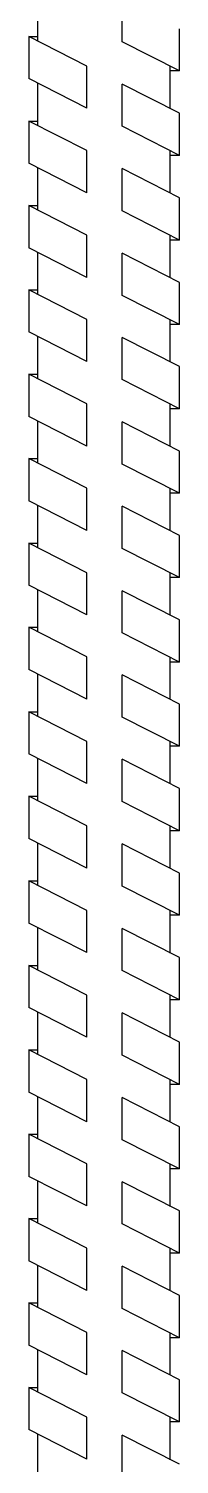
# Model space of a CAD drawing. Header units: millimetres. Extents: x -1985 to 969, y 203 to 500.
# Drawn here: x -1865.583 to -1865.083, y 454.211 to 458.97 of the extents above; entities that cross this region are included whole.
import ezdxf

# ---------------------------------------------------------------- set-up
doc = ezdxf.new("R2010")
doc.units = ezdxf.units.MM
doc.layers.add('ШПАЛА', color=7, linetype='Continuous')

msp = doc.modelspace()

# ---------------------------------------------------------------- linework, layer by layer
at = {"color": 252}
for p, q in [((-1865.5829, 458.9445), (-1865.5528, 458.9445)), ((-1865.5829, 458.9445), (-1865.5829, 458.8045)), ((-1865.39, 458.8462), (-1865.5829, 458.9445)), ((-1865.0829, 458.8299), (-1865.0829, 458.9699)), ((-1865.0829, 458.8299), (-1865.2731, 458.9268)), ((-1865.39, 458.7062), (-1865.5829, 458.8045)), ((-1865.0829, 458.8299), (-1865.1128, 458.8299)), ((-1865.0829, 458.6897), (-1865.2731, 458.7866)), ((-1865.5829, 458.664), (-1865.5528, 458.664)), ((-1865.5829, 458.664), (-1865.5829, 458.524)), ((-1865.39, 458.5657), (-1865.5829, 458.664)), ((-1865.0829, 458.5497), (-1865.2731, 458.6466)), ((-1865.0829, 458.5497), (-1865.0829, 458.6897)), ((-1865.0829, 458.5497), (-1865.1128, 458.5497)), ((-1865.39, 458.4257), (-1865.5829, 458.524)), ((-1865.0829, 458.4092), (-1865.2731, 458.5061)), ((-1865.0829, 458.2692), (-1865.0829, 458.4092)), ((-1865.5829, 458.3838), (-1865.5528, 458.3838)), ((-1865.5829, 458.3838), (-1865.5829, 458.2438)), ((-1865.39, 458.2855), (-1865.5829, 458.3838)), ((-1865.0829, 458.2692), (-1865.2731, 458.3661)), ((-1865.0829, 458.2692), (-1865.1128, 458.2692)), ((-1865.39, 458.1455), (-1865.5829, 458.2438)), ((-1865.0829, 458.129), (-1865.2731, 458.2259)), ((-1865.0829, 457.989), (-1865.0829, 458.129)), ((-1865.5829, 458.1047), (-1865.5528, 458.1047)), ((-1865.5829, 458.1047), (-1865.5829, 457.9647)), ((-1865.39, 458.0064), (-1865.5829, 458.1047)), ((-1865.0829, 457.989), (-1865.2731, 458.0859)), ((-1865.0829, 457.989), (-1865.1128, 457.989)), ((-1865.39, 457.8664), (-1865.5829, 457.9647)), ((-1865.0829, 457.8499), (-1865.2731, 457.9468)), ((-1865.0829, 457.7099), (-1865.0829, 457.8499)), ((-1865.5829, 457.8245), (-1865.5528, 457.8245)), ((-1865.5829, 457.8245), (-1865.5829, 457.6845)), ((-1865.39, 457.7262), (-1865.5829, 457.8245)), ((-1865.0829, 457.7099), (-1865.2731, 457.8068)), ((-1865.0829, 457.7099), (-1865.1128, 457.7099)), ((-1865.39, 457.5862), (-1865.5829, 457.6845)), ((-1865.0829, 457.5698), (-1865.2731, 457.6666)), ((-1865.0829, 457.4298), (-1865.0829, 457.5698)), ((-1865.5829, 457.5451), (-1865.5528, 457.5451)), ((-1865.5829, 457.5451), (-1865.5829, 457.4051)), ((-1865.39, 457.4469), (-1865.5829, 457.5451)), ((-1865.0829, 457.4298), (-1865.2731, 457.5266)), ((-1865.0829, 457.4298), (-1865.1128, 457.4298)), ((-1865.39, 457.3069), (-1865.5829, 457.4051)), ((-1865.0829, 457.2904), (-1865.2731, 457.3873)), ((-1865.5829, 457.2649), (-1865.5528, 457.2649)), ((-1865.5829, 457.2649), (-1865.5829, 457.1249)), ((-1865.39, 457.1667), (-1865.5829, 457.2649)), ((-1865.0829, 457.1504), (-1865.0829, 457.2904)), ((-1865.0829, 457.1504), (-1865.2731, 457.2473)), ((-1865.39, 457.0267), (-1865.5829, 457.1249)), ((-1865.0829, 457.1504), (-1865.1128, 457.1504)), ((-1865.0829, 457.0102), (-1865.2731, 457.1071)), ((-1865.5829, 456.9861), (-1865.5528, 456.9861)), ((-1865.5829, 456.9861), (-1865.5829, 456.8461)), ((-1865.39, 456.8878), (-1865.5829, 456.9861)), ((-1865.0829, 456.8702), (-1865.0829, 457.0102)), ((-1865.0829, 456.8702), (-1865.2731, 456.9671)), ((-1865.39, 456.7478), (-1865.5829, 456.8461)), ((-1865.0829, 456.8702), (-1865.1128, 456.8702)), ((-1865.0829, 456.7314), (-1865.2731, 456.8282)), ((-1865.5829, 456.7059), (-1865.5528, 456.7059)), ((-1865.5829, 456.7059), (-1865.5829, 456.5659)), ((-1865.39, 456.6076), (-1865.5829, 456.7059)), ((-1865.0829, 456.5914), (-1865.0829, 456.7314)), ((-1865.0829, 456.5914), (-1865.2731, 456.6882)), ((-1865.39, 456.4676), (-1865.5829, 456.5659)), ((-1865.0829, 456.5914), (-1865.1128, 456.5914)), ((-1865.0829, 456.4512), (-1865.2731, 456.5481)), ((-1865.5829, 456.4257), (-1865.5528, 456.4257)), ((-1865.5829, 456.4257), (-1865.5829, 456.2857)), ((-1865.39, 456.3274), (-1865.5829, 456.4257)), ((-1865.0829, 456.3112), (-1865.2731, 456.4081)), ((-1865.0829, 456.3112), (-1865.0829, 456.4512)), ((-1865.39, 456.1874), (-1865.5829, 456.2857)), ((-1865.0829, 456.171), (-1865.2731, 456.2679)), ((-1865.0829, 456.3112), (-1865.1128, 456.3112)), ((-1865.0829, 456.031), (-1865.0829, 456.171)), ((-1865.5829, 456.1455), (-1865.5528, 456.1455)), ((-1865.5829, 456.1455), (-1865.5829, 456.0055)), ((-1865.39, 456.0472), (-1865.5829, 456.1455)), ((-1865.0829, 456.031), (-1865.2731, 456.1279)), ((-1865.0829, 456.031), (-1865.1128, 456.031)), ((-1865.39, 455.9072), (-1865.5829, 456.0055)), ((-1865.0829, 455.8908), (-1865.2731, 455.9877)), ((-1865.0829, 455.7508), (-1865.0829, 455.8908)), ((-1865.5829, 455.865), (-1865.5528, 455.865)), ((-1865.5829, 455.865), (-1865.5829, 455.725)), ((-1865.39, 455.7668), (-1865.5829, 455.865)), ((-1865.0829, 455.7508), (-1865.2731, 455.8477)), ((-1865.0829, 455.7508), (-1865.1128, 455.7508)), ((-1865.39, 455.6268), (-1865.5829, 455.725)), ((-1865.0829, 455.6103), (-1865.2731, 455.7072)), ((-1865.0829, 455.4703), (-1865.0829, 455.6103)), ((-1865.5829, 455.5848), (-1865.5528, 455.5848)), ((-1865.5829, 455.5848), (-1865.5829, 455.4448)), ((-1865.39, 455.4866), (-1865.5829, 455.5848)), ((-1865.0829, 455.4703), (-1865.2731, 455.5672)), ((-1865.0829, 455.4703), (-1865.1128, 455.4703)), ((-1865.39, 455.3466), (-1865.5829, 455.4448)), ((-1865.0829, 455.3301), (-1865.2731, 455.427)), ((-1865.0829, 455.1901), (-1865.0829, 455.3301)), ((-1865.5829, 455.3057), (-1865.5528, 455.3057)), ((-1865.5829, 455.3057), (-1865.5829, 455.1657)), ((-1865.39, 455.2075), (-1865.5829, 455.3057)), ((-1865.0829, 455.1901), (-1865.2731, 455.287)), ((-1865.0829, 455.1901), (-1865.1128, 455.1901)), ((-1865.39, 455.0675), (-1865.5829, 455.1657)), ((-1865.0829, 455.051), (-1865.2731, 455.1479)), ((-1865.0829, 454.911), (-1865.0829, 455.051)), ((-1865.5829, 455.0256), (-1865.5528, 455.0256)), ((-1865.5829, 455.0256), (-1865.5829, 454.8856)), ((-1865.39, 454.9273), (-1865.5829, 455.0256)), ((-1865.0829, 454.911), (-1865.2731, 455.0079)), ((-1865.39, 454.7873), (-1865.5829, 454.8856)), ((-1865.0829, 454.911), (-1865.1128, 454.911)), ((-1865.0829, 454.7708), (-1865.2731, 454.8677)), ((-1865.5829, 454.7462), (-1865.5528, 454.7462)), ((-1865.5829, 454.7462), (-1865.5829, 454.6062)), ((-1865.39, 454.6479), (-1865.5829, 454.7462)), ((-1865.0829, 454.6308), (-1865.0829, 454.7708)), ((-1865.0829, 454.6308), (-1865.2731, 454.7277)), ((-1865.39, 454.5079), (-1865.5829, 454.6062)), ((-1865.0829, 454.6308), (-1865.1128, 454.6308)), ((-1865.0829, 454.4914), (-1865.2731, 454.5883)), ((-1865.5829, 454.466), (-1865.5528, 454.466)), ((-1865.5829, 454.466), (-1865.5829, 454.326)), ((-1865.39, 454.3677), (-1865.5829, 454.466)), ((-1865.0829, 454.3514), (-1865.0829, 454.4914)), ((-1865.0829, 454.3514), (-1865.2731, 454.4483)), ((-1865.39, 454.2277), (-1865.5829, 454.326)), ((-1865.0829, 454.3514), (-1865.1128, 454.3514)), ((-1865.0829, 454.2112), (-1865.2731, 454.3081))]:
    msp.add_line(p, q, dxfattribs=at)
at = {"layer": 'ШПАЛА', "color": 252}
for p, q in [((-1865.5528, 458.9291), (-1865.5528, 459.0693)), ((-1865.2731, 458.9268), (-1865.2731, 459.0668)), ((-1865.39, 458.7062), (-1865.39, 458.8462)), ((-1865.1128, 458.705), (-1865.1128, 458.8451)), ((-1865.5528, 458.6486), (-1865.5528, 458.7891)), ((-1865.2731, 458.6466), (-1865.2731, 458.7866)), ((-1865.39, 458.4257), (-1865.39, 458.5657)), ((-1865.1128, 458.4245), (-1865.1128, 458.565)), ((-1865.5528, 458.3685), (-1865.5528, 458.5086)), ((-1865.2731, 458.3661), (-1865.2731, 458.5061)), ((-1865.39, 458.1455), (-1865.39, 458.2855)), ((-1865.1128, 458.1443), (-1865.1128, 458.2845)), ((-1865.5528, 458.0894), (-1865.5528, 458.2285)), ((-1865.2731, 458.0859), (-1865.2731, 458.2259)), ((-1865.39, 457.8664), (-1865.39, 458.0064)), ((-1865.1128, 457.8652), (-1865.1128, 458.0043)), ((-1865.5528, 457.8092), (-1865.5528, 457.9494)), ((-1865.2731, 457.8068), (-1865.2731, 457.9468)), ((-1865.39, 457.5862), (-1865.39, 457.7262)), ((-1865.1128, 457.585), (-1865.1128, 457.7252)), ((-1865.5528, 457.5298), (-1865.5528, 457.6692)), ((-1865.2731, 457.5266), (-1865.2731, 457.6666)), ((-1865.39, 457.3069), (-1865.39, 457.4469)), ((-1865.1128, 457.3056), (-1865.1128, 457.445)), ((-1865.5528, 457.2496), (-1865.5528, 457.3898)), ((-1865.2731, 457.2473), (-1865.2731, 457.3873)), ((-1865.39, 457.0267), (-1865.39, 457.1667)), ((-1865.1128, 457.0254), (-1865.1128, 457.1656)), ((-1865.5528, 456.9708), (-1865.5528, 457.1096)), ((-1865.2731, 456.9671), (-1865.2731, 457.1071)), ((-1865.39, 456.7478), (-1865.39, 456.8878)), ((-1865.1128, 456.7466), (-1865.1128, 456.8854)), ((-1865.5528, 456.6906), (-1865.5528, 456.8308)), ((-1865.2731, 456.6882), (-1865.2731, 456.8282)), ((-1865.39, 456.4676), (-1865.39, 456.6076)), ((-1865.1128, 456.4664), (-1865.1128, 456.6066)), ((-1865.5528, 456.4104), (-1865.5528, 456.5506)), ((-1865.2731, 456.4081), (-1865.2731, 456.5481)), ((-1865.39, 456.1874), (-1865.39, 456.3274)), ((-1865.1128, 456.1862), (-1865.1128, 456.3264)), ((-1865.5528, 456.1302), (-1865.5528, 456.2704)), ((-1865.2731, 456.1279), (-1865.2731, 456.2679)), ((-1865.39, 455.9072), (-1865.39, 456.0472)), ((-1865.1128, 455.906), (-1865.1128, 456.0462)), ((-1865.5528, 455.8497), (-1865.5528, 455.9902)), ((-1865.2731, 455.8477), (-1865.2731, 455.9877)), ((-1865.39, 455.6268), (-1865.39, 455.7668)), ((-1865.1128, 455.6255), (-1865.1128, 455.766)), ((-1865.5528, 455.5695), (-1865.5528, 455.7097)), ((-1865.2731, 455.5672), (-1865.2731, 455.7072)), ((-1865.39, 455.3466), (-1865.39, 455.4866)), ((-1865.1128, 455.3453), (-1865.1128, 455.4855)), ((-1865.5528, 455.2904), (-1865.5528, 455.4295)), ((-1865.2731, 455.287), (-1865.2731, 455.427)), ((-1865.39, 455.0675), (-1865.39, 455.2075)), ((-1865.1128, 455.0662), (-1865.1128, 455.2053)), ((-1865.5528, 455.0102), (-1865.5528, 455.1504)), ((-1865.2731, 455.0079), (-1865.2731, 455.1479)), ((-1865.39, 454.7873), (-1865.39, 454.9273)), ((-1865.1128, 454.786), (-1865.1128, 454.9262)), ((-1865.5528, 454.7308), (-1865.5528, 454.8702)), ((-1865.2731, 454.7277), (-1865.2731, 454.8677)), ((-1865.39, 454.5079), (-1865.39, 454.6479)), ((-1865.1128, 454.5066), (-1865.1128, 454.646)), ((-1865.5528, 454.4506), (-1865.5528, 454.5908)), ((-1865.2731, 454.4483), (-1865.2731, 454.5883)), ((-1865.39, 454.2277), (-1865.39, 454.3677)), ((-1865.1128, 454.2264), (-1865.1128, 454.3666)), ((-1865.5528, 454.1717), (-1865.5528, 454.3106)), ((-1865.2731, 454.1681), (-1865.2731, 454.3081))]:
    msp.add_line(p, q, dxfattribs=at)

doc.saveas('drawing.dxf')
